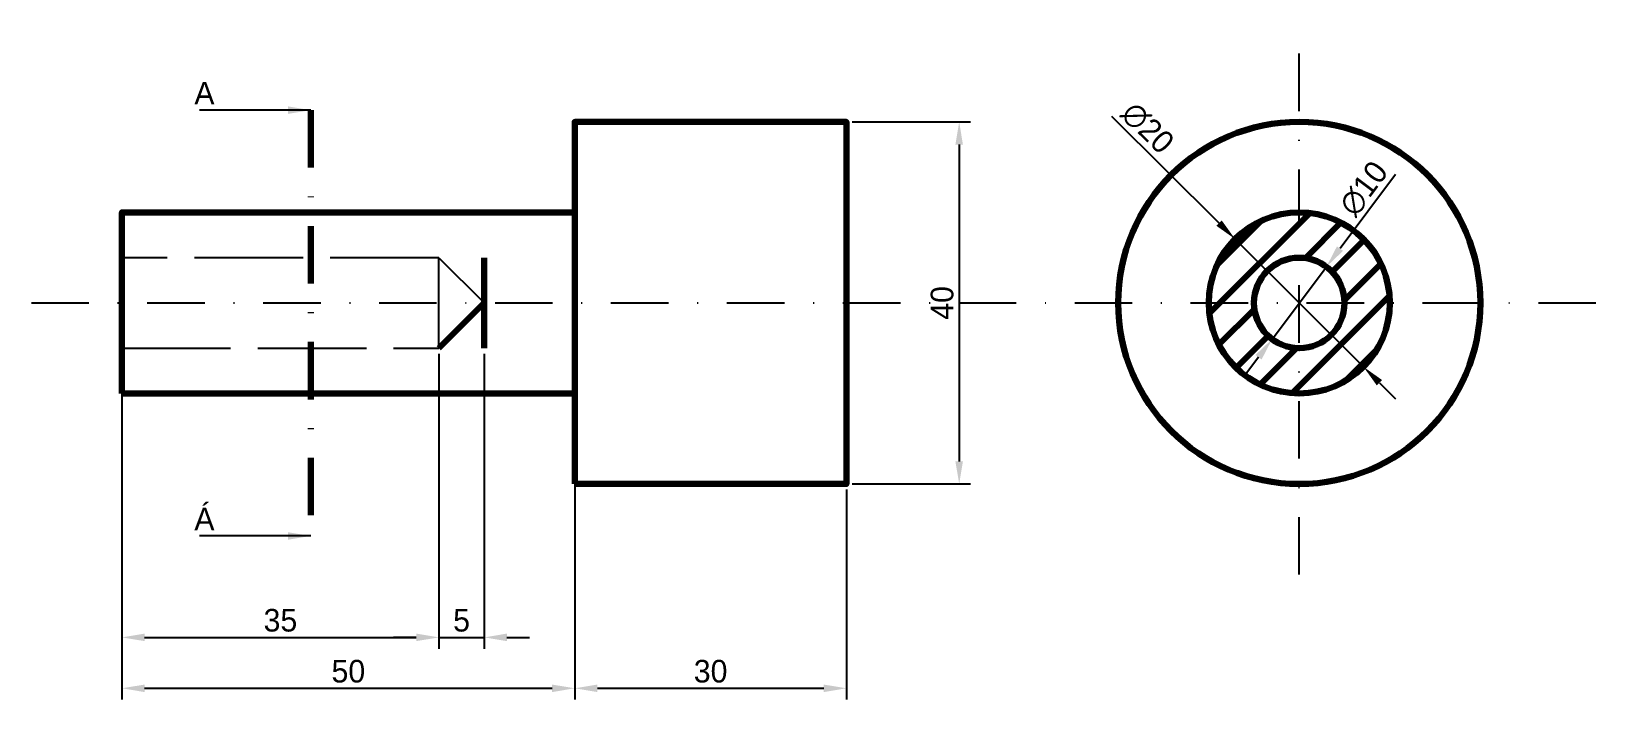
# Model space of a CAD drawing. Header units: millimetres. Extents: x 40 to 213, y 56 to 130.
import ezdxf

# ---------------------------------------------------------------- set-up
doc = ezdxf.new("R2010")
doc.units = ezdxf.units.MM
doc.linetypes.add('ACAD_ISO02W100', pattern=[15, 12, -3])
doc.linetypes.add('ČERCHOVANÁ2', pattern=[12.7, 6.35, -3.175, 0, -3.175])
doc.layers.add('1-Osy', color=10, linetype='ČERCHOVANÁ2')
doc.layers.add('2-Obrysy', color=170, linetype='Continuous', lineweight=100)
doc.dimstyles.new('ISO-25', dxfattribs={"dimtxt": 2.5, "dimasz": 2.5, "dimexe": 1.25, "dimexo": 0.625, "dimtad": 1, "dimtxsty": 'Standard', "dimcen": 2.5, "dimadec": 0, "dimazin": 0, "dimtfac": 1, "dimtmove": 0, "dimatfit": 3, "dimfxl": 1, "dimarcsym": 0})

# ---------------------------------------------------------------- blocks, each defined once
blk = doc.blocks.new('*D2')
at = {"layer": '2-Obrysy', "color": 0, "lineweight": -2, "transparency": 16777216}
for p, q in [((50, 89.38), (50, 56.18)), ((100, 89.38), (100, 56.18)), ((52.5, 57.43), (97.5, 57.43))]:
    blk.add_line(p, q, dxfattribs=at)
at = {"layer": '2-Obrysy', "color": 0, "transparency": 16777216}
for points in [[(52.5, 57.84), (52.5, 57.01), (50, 57.43)], [(97.5, 57.84), (97.5, 57.01), (100, 57.43)]]:
    blk.add_solid(points, dxfattribs=at)
at = {"layer": 'Defpoints', "color": 0, "transparency": 16777216}
for p in [(50, 90), (100, 90), (100, 57.43)]:
    blk.add_point(p, dxfattribs=at)
at = {"layer": '2-Obrysy', "color": 0, "transparency": 16777216, "insert": (75, 59.3), "char_height": 2.5, "attachment_point": 5}
blk.add_mtext('50', dxfattribs=at)
blk = doc.blocks.new('*D3')
at = {"layer": '2-Obrysy', "color": 0, "lineweight": -2, "transparency": 16777216}
for p, q in [((100, 79.38), (100, 56.18)), ((130, 79.38), (130, 56.18)), ((102.5, 57.43), (127.5, 57.43))]:
    blk.add_line(p, q, dxfattribs=at)
at = {"layer": '2-Obrysy', "color": 0, "transparency": 16777216}
for points in [[(102.5, 57.84), (102.5, 57.01), (100, 57.43)], [(127.5, 57.84), (127.5, 57.01), (130, 57.43)]]:
    blk.add_solid(points, dxfattribs=at)
at = {"layer": 'Defpoints', "color": 0, "transparency": 16777216}
for p in [(100, 80), (130, 80), (130, 57.43)]:
    blk.add_point(p, dxfattribs=at)
at = {"layer": '2-Obrysy', "color": 0, "transparency": 16777216, "insert": (115, 59.3), "char_height": 2.5, "attachment_point": 5}
blk.add_mtext('30', dxfattribs=at)
blk = doc.blocks.new('*D4')
at = {"layer": '2-Obrysy', "color": 0, "lineweight": -2, "transparency": 16777216}
for p, q in [((85, 94.38), (85, 61.8)), ((90, 94.38), (90, 61.8)), ((82.5, 63.05), (80, 63.05)), ((85, 63.05), (90, 63.05)), ((92.5, 63.05), (95, 63.05))]:
    blk.add_line(p, q, dxfattribs=at)
at = {"layer": '2-Obrysy', "color": 0, "transparency": 16777216}
for points in [[(82.5, 63.47), (82.5, 62.64), (85, 63.05)], [(92.5, 63.47), (92.5, 62.64), (90, 63.05)]]:
    blk.add_solid(points, dxfattribs=at)
at = {"layer": 'Defpoints', "color": 0, "transparency": 16777216}
for p in [(85, 95), (90, 95), (90, 63.05)]:
    blk.add_point(p, dxfattribs=at)
at = {"layer": '2-Obrysy', "color": 0, "transparency": 16777216, "insert": (87.5, 64.93), "char_height": 2.5, "attachment_point": 5}
blk.add_mtext('5', dxfattribs=at)
blk = doc.blocks.new('*D5')
at = {"layer": '2-Obrysy', "color": 0, "lineweight": -2, "transparency": 16777216}
for p, q in [((50, 94.38), (50, 61.8)), ((85, 94.38), (85, 61.8)), ((52.5, 63.05), (82.5, 63.05))]:
    blk.add_line(p, q, dxfattribs=at)
at = {"layer": '2-Obrysy', "color": 0, "transparency": 16777216}
for points in [[(52.5, 63.47), (52.5, 62.64), (50, 63.05)], [(82.5, 63.47), (82.5, 62.64), (85, 63.05)]]:
    blk.add_solid(points, dxfattribs=at)
at = {"layer": 'Defpoints', "color": 0, "transparency": 16777216}
for p in [(50, 95), (85, 95), (85, 63.05)]:
    blk.add_point(p, dxfattribs=at)
at = {"layer": '2-Obrysy', "color": 0, "transparency": 16777216, "insert": (67.5, 64.93), "char_height": 2.5, "attachment_point": 5}
blk.add_mtext('35', dxfattribs=at)
blk = doc.blocks.new('*D6')
at = {"layer": '2-Obrysy', "color": 0, "lineweight": -2, "transparency": 16777216}
for p, q in [((130.63, 120), (143.7, 120)), ((142.45, 117.5), (142.45, 82.5)), ((130.63, 80), (143.7, 80))]:
    blk.add_line(p, q, dxfattribs=at)
at = {"layer": '2-Obrysy', "color": 0, "transparency": 16777216}
for points in [[(142.03, 117.5), (142.86, 117.5), (142.45, 120)], [(142.03, 82.5), (142.86, 82.5), (142.45, 80)]]:
    blk.add_solid(points, dxfattribs=at)
at = {"layer": 'Defpoints', "color": 0, "transparency": 16777216}
for p in [(130, 120), (130, 80), (142.45, 80)]:
    blk.add_point(p, dxfattribs=at)
at = {"layer": '2-Obrysy', "color": 0, "transparency": 16777216, "insert": (140.57, 100), "char_height": 2.5, "attachment_point": 5, "rotation": 90}
blk.add_mtext('40', dxfattribs=at)
blk = doc.blocks.new('*D7')
at = {"layer": '2-Obrysy', "color": 0, "lineweight": -2, "transparency": 16777216}
for p, q in [((190.62, 114.18), (184.5, 106)), ((177, 96), (183, 104)), ((175.5, 94), (174, 92))]:
    blk.add_line(p, q, dxfattribs=at)
at = {"layer": '2-Obrysy', "color": 0, "transparency": 16777216}
for points in [[(184.16, 106.25), (184.83, 105.75), (183, 104)], [(175.17, 94.25), (175.84, 93.75), (177, 96)]]:
    blk.add_solid(points, dxfattribs=at)
at = {"layer": 'Defpoints', "color": 0, "transparency": 16777216}
for p in [(183, 104), (177, 96)]:
    blk.add_point(p, dxfattribs=at)
at = {"layer": '2-Obrysy', "color": 0, "transparency": 16777216, "insert": (187.12, 112.63), "char_height": 2.5, "attachment_point": 5, "rotation": 53.16}
blk.add_mtext('∅10', dxfattribs=at)
blk = doc.blocks.new('*D8')
at = {"layer": '2-Obrysy', "color": 0, "lineweight": -2, "transparency": 16777216}
for p, q in [((159.26, 120.64), (171.14, 108.82)), ((187.09, 92.94), (172.91, 107.06)), ((188.86, 91.18), (190.63, 89.42))]:
    blk.add_line(p, q, dxfattribs=at)
at = {"layer": '2-Obrysy', "color": 0, "transparency": 16777216}
for points in [[(171.44, 109.11), (170.85, 108.52), (172.91, 107.06)], [(189.15, 91.48), (188.56, 90.89), (187.09, 92.94)]]:
    blk.add_solid(points, dxfattribs=at)
at = {"layer": 'Defpoints', "color": 0, "transparency": 16777216}
for p in [(172.91, 107.06), (187.09, 92.94)]:
    blk.add_point(p, dxfattribs=at)
at = {"layer": '2-Obrysy', "color": 0, "transparency": 16777216, "insert": (163.25, 119.33), "char_height": 2.5, "attachment_point": 5, "rotation": 315.1262}
blk.add_mtext('∅20', dxfattribs=at)

msp = doc.modelspace()

# ---------------------------------------------------------------- hatches: boundary and pattern name
at = {"layer": '2-Obrysy'}
h = msp.add_hatch(dxfattribs=at)
h.set_pattern_fill('ANSI31', color=256)
h.set_pattern_definition([(45, (50, 100), (-2.245064, 2.245064), [])])
h.paths.add_polyline_path([(180, 95, -0.4142136), (175, 100), (170, 100, 0.4142136), (180, 90)])
h.paths.add_polyline_path([(190, 100), (185, 100, -0.4142136), (180, 95), (180, 90, 0.4142136)])
h.paths.add_polyline_path([(180, 110), (180, 105, -0.4142136), (185, 100), (190, 100, 0.4142136)])
h.paths.add_polyline_path([(180, 110, 0.4142136), (170, 100), (175, 100, -0.4142136), (180, 105)])

# ---------------------------------------------------------------- linework, layer by layer
at = {"layer": '1-Osy'}
for p, q in [((180, 70), (180, 130)), ((40, 100), (213.274, 100))]:
    msp.add_line(p, q, dxfattribs=at)
at = {"layer": '1-Osy', "lineweight": 100}
msp.add_line((70.847, 121.297), (70.847, 74.255), dxfattribs=at)
at = {"layer": '2-Obrysy', "linetype": 'ACAD_ISO02W100', "lineweight": -2}
for p, q in [((85, 105), (50, 105)), ((85, 95), (85, 105)), ((85, 105), (90, 100)), ((50, 95), (85, 95))]:
    msp.add_line(p, q, dxfattribs=at)
at = {"layer": '2-Obrysy'}
for p, q in [((90, 95), (90, 105)), ((85, 95), (90, 100))]:
    msp.add_line(p, q, dxfattribs=at)
at = {"layer": '2-Obrysy', "lineweight": 100}
for points in [[(100, 80), (130, 80), (130, 120), (100, 120)], [(50, 90), (100, 90), (100, 110), (50, 110)]]:
    msp.add_lwpolyline(points, close=True, dxfattribs=at)
for radius in [20, 10, 5]:
    msp.add_circle((180, 100), radius, dxfattribs=at)

# ---------------------------------------------------------------- texts
at = {"layer": '2-Obrysy', "char_height": 2.5, "attachment_point": 9}
for s, insert in [('A', (60.222, 121.922)), ('Á', (60.222, 74.88))]:
    msp.add_mtext(s, dxfattribs=dict(at, insert=insert))

# ---------------------------------------------------------------- dimensions: what is measured, and where the dimension line sits
at = {"layer": '2-Obrysy'}
for p1, p2, picture, middle in [((187.087, 92.945), (172.913, 107.055), '*D8', (161.922, 117.998)), ((177.002, 95.998), (182.998, 104.002), '*D7', (188.623, 111.51))]:
    dim = msp.add_diameter_dim_2p(p1=p1, p2=p2, dimstyle='ISO-25', dxfattribs=at)
    dim.commit()
    dim.dimension.update_dxf_attribs({"geometry": picture, "text_midpoint": middle, "dimtype": 163})
dim = msp.add_linear_dim(base=(142.448, 80), p1=(130, 120), p2=(130, 80), angle=90, dimstyle='ISO-25', dxfattribs=at)
dim.commit()
dim.dimension.update_dxf_attribs({"geometry": '*D6', "text_midpoint": (140.573, 100)})
for base, p1, p2, picture, middle in [((85, 63.053), (50, 95), (85, 95), '*D5', (67.5, 64.928)), ((90, 63.053), (85, 95), (90, 95), '*D4', (87.5, 64.928)), ((100, 57.426), (50, 90), (100, 90), '*D2', (75, 59.301)), ((130, 57.426), (100, 80), (130, 80), '*D3', (115, 59.301))]:
    dim = msp.add_linear_dim(base=base, p1=p1, p2=p2, dimstyle='ISO-25', dxfattribs=at)
    dim.commit()
    dim.dimension.update_dxf_attribs({"geometry": picture, "text_midpoint": middle})

# ---------------------------------------------------------------- leaders
at = {"layer": '2-Obrysy', "annotation_type": 0, "has_hookline": 1, "hookline_direction": 1, "text_width": 1.667}
for points in [[(70.847, 121.297), (60.847, 121.297)], [(70.847, 74.255), (60.847, 74.255)]]:
    msp.add_leader(points, dimstyle='ISO-25', dxfattribs=at)

doc.saveas('drawing.dxf')
